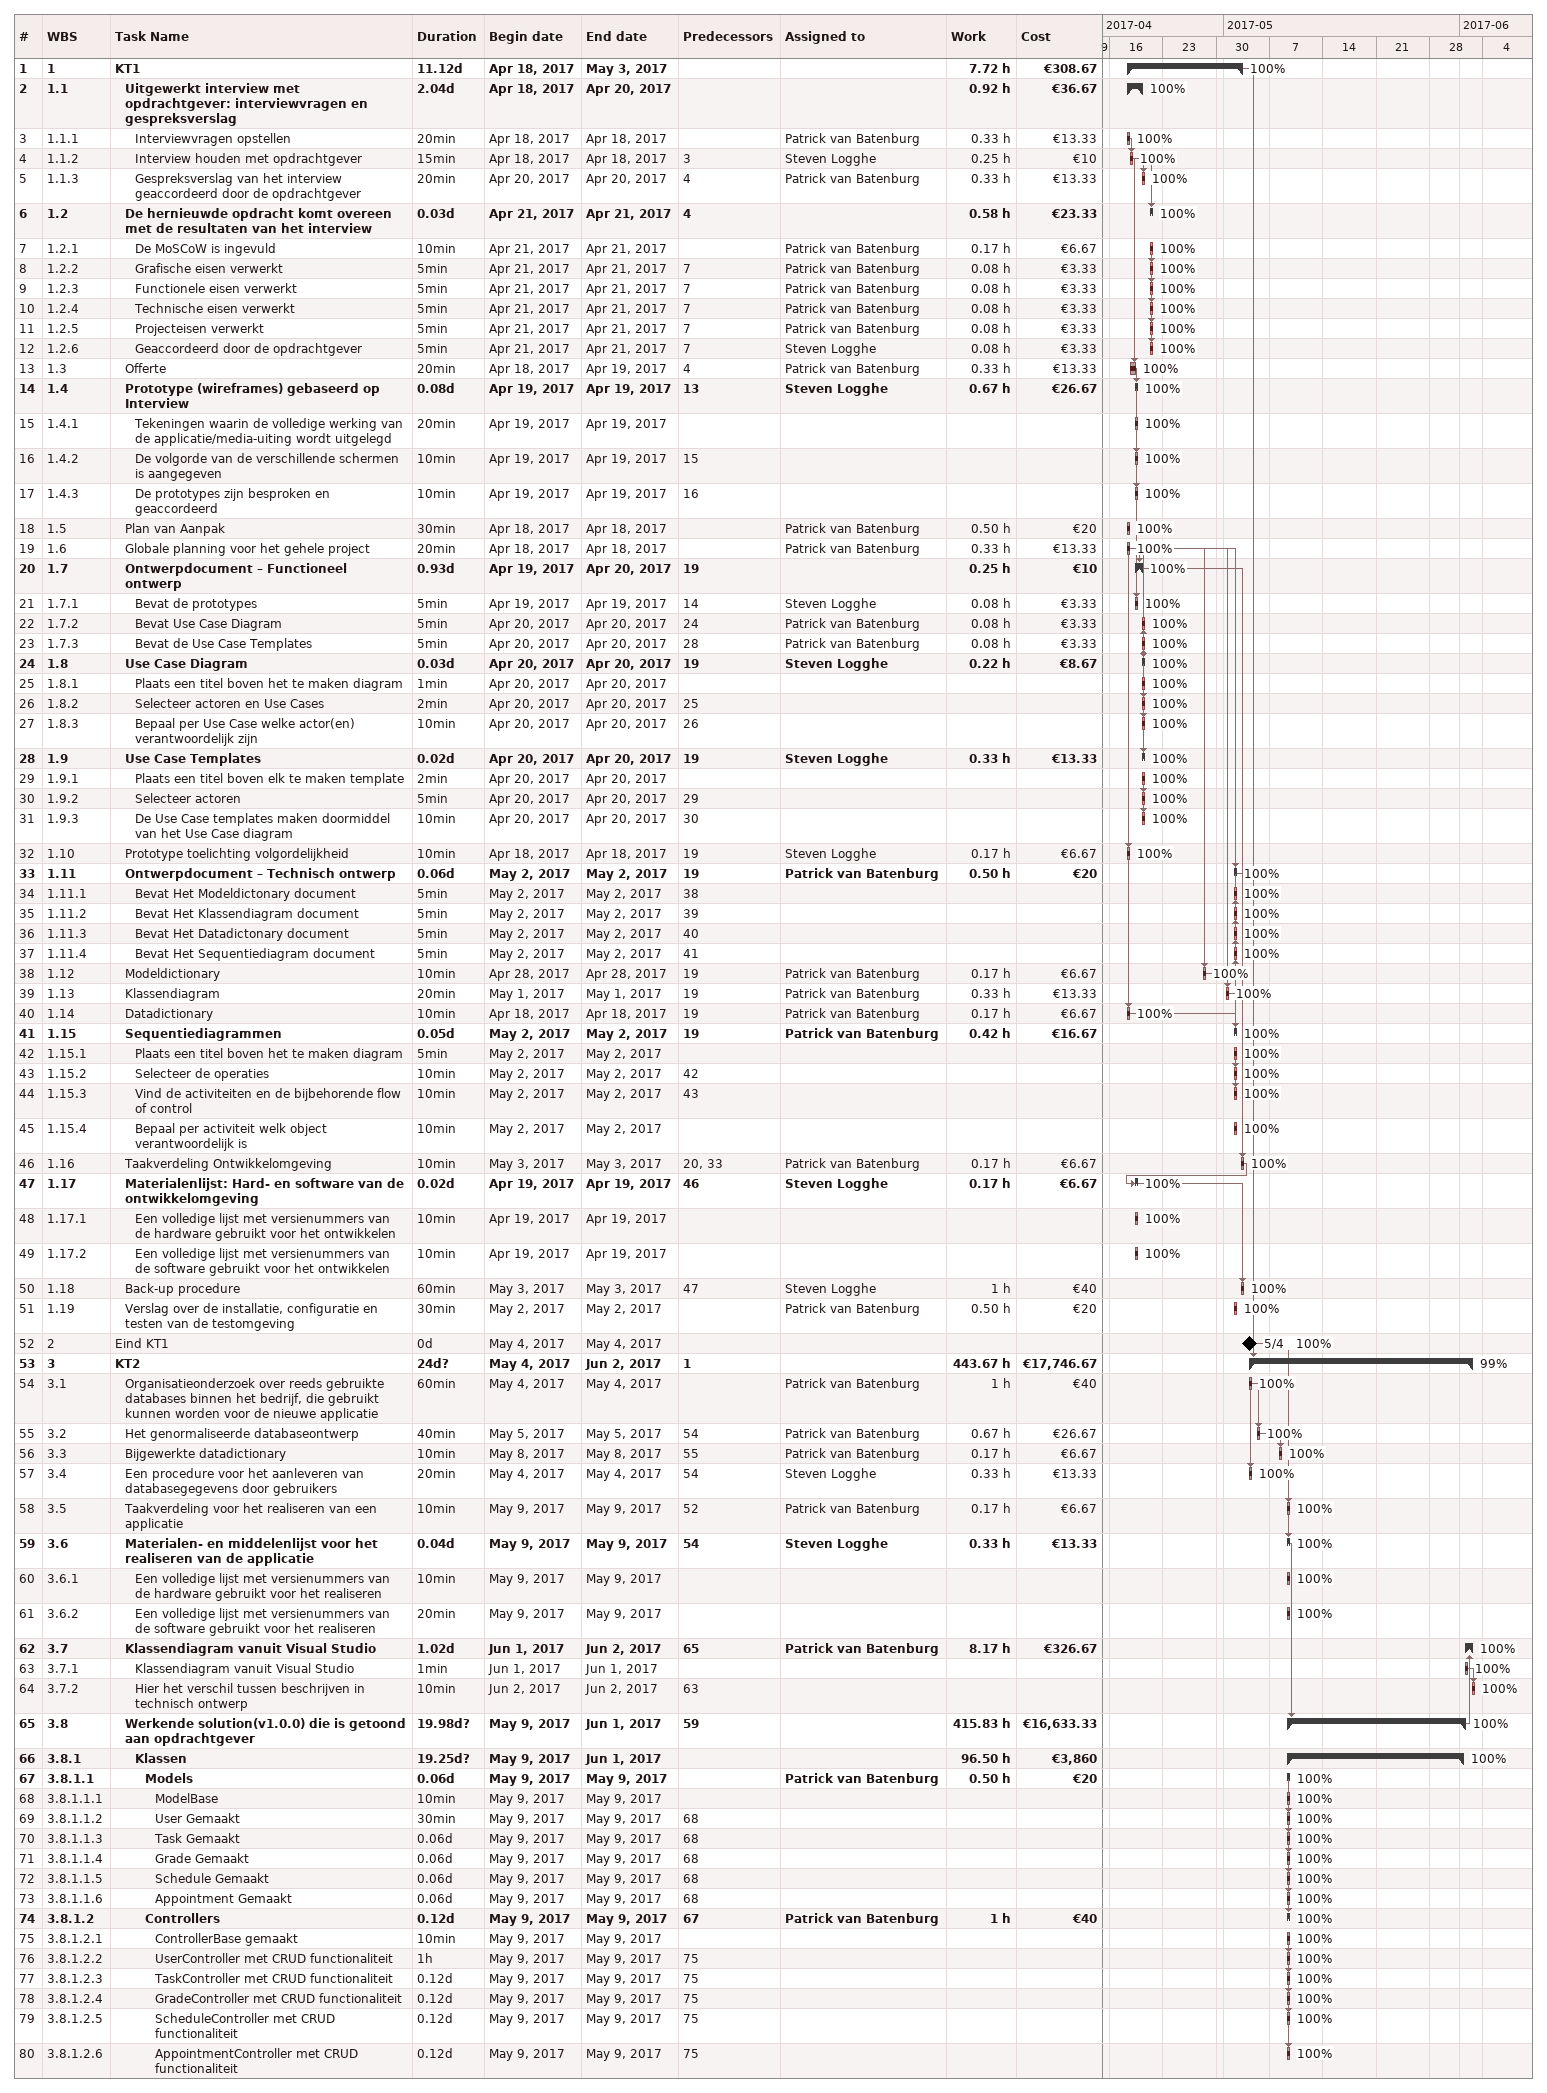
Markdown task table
| ID | WBS | Task | Duration | Start | Finish | Predecessors | Resources | % complete | Work (h) | Cost (€) |
|---|---|---|---|---|---|---|---|---|---|---|
| 1 | 1 | **KT1** | 11.12d | 2017-04-18 | 2017-05-03 |  |  | 100 | 7.72 | 308.67 |
| 2 | 1.1 | **Uitgewerkt interview met opdrachtgever: interviewvragen en gespreksverslag** | 2.04d | 2017-04-18 | 2017-04-20 |  |  | 100 | 0.92 | 36.67 |
| 3 | 1.1.1 | Interviewvragen opstellen | 20min | 2017-04-18 | 2017-04-18 |  | Patrick van Batenburg | 100 | 0.33 | 13.33 |
| 4 | 1.1.2 | Interview houden met opdrachtgever | 15min | 2017-04-18 | 2017-04-18 | 3 | Steven Logghe | 100 | 0.25 | 10 |
| 5 | 1.1.3 | Gespreksverslag van het interview geaccordeerd door de opdrachtgever | 20min | 2017-04-20 | 2017-04-20 | 4 | Patrick van Batenburg | 100 | 0.33 | 13.33 |
| 6 | 1.2 | **De hernieuwde opdracht komt overeen met de resultaten van het interview** | 0.03d | 2017-04-21 | 2017-04-21 | 4 |  | 100 | 0.58 | 23.33 |
| 7 | 1.2.1 | De MoSCoW is ingevuld | 10min | 2017-04-21 | 2017-04-21 |  | Patrick van Batenburg | 100 | 0.17 | 6.67 |
| 8 | 1.2.2 | Grafische eisen verwerkt | 5min | 2017-04-21 | 2017-04-21 | 7 | Patrick van Batenburg | 100 | 0.08 | 3.33 |
| 9 | 1.2.3 | Functionele eisen verwerkt | 5min | 2017-04-21 | 2017-04-21 | 7 | Patrick van Batenburg | 100 | 0.08 | 3.33 |
| 10 | 1.2.4 | Technische eisen verwerkt | 5min | 2017-04-21 | 2017-04-21 | 7 | Patrick van Batenburg | 100 | 0.08 | 3.33 |
| 11 | 1.2.5 | Projecteisen verwerkt | 5min | 2017-04-21 | 2017-04-21 | 7 | Patrick van Batenburg | 100 | 0.08 | 3.33 |
| 12 | 1.2.6 | Geaccordeerd door de opdrachtgever | 5min | 2017-04-21 | 2017-04-21 | 7 | Steven Logghe | 100 | 0.08 | 3.33 |
| 13 | 1.3 | Offerte | 20min | 2017-04-18 | 2017-04-19 | 4 | Patrick van Batenburg | 100 | 0.33 | 13.33 |
| 14 | 1.4 | **Prototype (wireframes) gebaseerd op Interview** | 0.08d | 2017-04-19 | 2017-04-19 | 13 | Steven Logghe | 100 | 0.67 | 26.67 |
| 15 | 1.4.1 | Tekeningen waarin de volledige werking van de applicatie/media-uiting wordt uitgelegd | 20min | 2017-04-19 | 2017-04-19 |  |  | 100 |  |  |
| 16 | 1.4.2 | De volgorde van de verschillende schermen is aangegeven | 10min | 2017-04-19 | 2017-04-19 | 15 |  | 100 |  |  |
| 17 | 1.4.3 | De prototypes zijn besproken en geaccordeerd | 10min | 2017-04-19 | 2017-04-19 | 16 |  | 100 |  |  |
| 18 | 1.5 | Plan van Aanpak | 30min | 2017-04-18 | 2017-04-18 |  | Patrick van Batenburg | 100 | 0.50 | 20 |
| 19 | 1.6 | Globale planning voor het gehele project | 20min | 2017-04-18 | 2017-04-18 |  | Patrick van Batenburg | 100 | 0.33 | 13.33 |
| 20 | 1.7 | **Ontwerpdocument – Functioneel ontwerp** | 0.93d | 2017-04-19 | 2017-04-20 | 19 |  | 100 | 0.25 | 10 |
| 21 | 1.7.1 | Bevat de prototypes | 5min | 2017-04-19 | 2017-04-19 | 14 | Steven Logghe | 100 | 0.08 | 3.33 |
| 22 | 1.7.2 | Bevat Use Case Diagram | 5min | 2017-04-20 | 2017-04-20 | 24 | Patrick van Batenburg | 100 | 0.08 | 3.33 |
| 23 | 1.7.3 | Bevat de Use Case Templates | 5min | 2017-04-20 | 2017-04-20 | 28 | Patrick van Batenburg | 100 | 0.08 | 3.33 |
| 24 | 1.8 | **Use Case Diagram** | 0.03d | 2017-04-20 | 2017-04-20 | 19 | Steven Logghe | 100 | 0.22 | 8.67 |
| 25 | 1.8.1 | Plaats een titel boven het te maken diagram | 1min | 2017-04-20 | 2017-04-20 |  |  | 100 |  |  |
| 26 | 1.8.2 | Selecteer actoren en Use Cases | 2min | 2017-04-20 | 2017-04-20 | 25 |  | 100 |  |  |
| 27 | 1.8.3 | Bepaal per Use Case welke actor(en) verantwoordelijk zijn | 10min | 2017-04-20 | 2017-04-20 | 26 |  | 100 |  |  |
| 28 | 1.9 | **Use Case Templates** | 0.02d | 2017-04-20 | 2017-04-20 | 19 | Steven Logghe | 100 | 0.33 | 13.33 |
| 29 | 1.9.1 | Plaats een titel boven elk te maken template | 2min | 2017-04-20 | 2017-04-20 |  |  | 100 |  |  |
| 30 | 1.9.2 | Selecteer actoren | 5min | 2017-04-20 | 2017-04-20 | 29 |  | 100 |  |  |
| 31 | 1.9.3 | De Use Case templates maken doormiddel van het Use Case diagram | 10min | 2017-04-20 | 2017-04-20 | 30 |  | 100 |  |  |
| 32 | 1.10 | Prototype toelichting volgordelijkheid | 10min | 2017-04-18 | 2017-04-18 | 19 | Steven Logghe | 100 | 0.17 | 6.67 |
| 33 | 1.11 | **Ontwerpdocument – Technisch ontwerp** | 0.06d | 2017-05-02 | 2017-05-02 | 19 | Patrick van Batenburg | 100 | 0.50 | 20 |
| 34 | 1.11.1 | Bevat Het Modeldictonary document | 5min | 2017-05-02 | 2017-05-02 | 38 |  | 100 |  |  |
| 35 | 1.11.2 | Bevat Het Klassendiagram document | 5min | 2017-05-02 | 2017-05-02 | 39 |  | 100 |  |  |
| 36 | 1.11.3 | Bevat Het Datadictonary document | 5min | 2017-05-02 | 2017-05-02 | 40 |  | 100 |  |  |
| 37 | 1.11.4 | Bevat Het Sequentiediagram document | 5min | 2017-05-02 | 2017-05-02 | 41 |  | 100 |  |  |
| 38 | 1.12 | Modeldictionary | 10min | 2017-04-28 | 2017-04-28 | 19 | Patrick van Batenburg | 100 | 0.17 | 6.67 |
| 39 | 1.13 | Klassendiagram | 20min | 2017-05-01 | 2017-05-01 | 19 | Patrick van Batenburg | 100 | 0.33 | 13.33 |
| 40 | 1.14 | Datadictionary | 10min | 2017-04-18 | 2017-04-18 | 19 | Patrick van Batenburg | 100 | 0.17 | 6.67 |
| 41 | 1.15 | **Sequentiediagrammen** | 0.05d | 2017-05-02 | 2017-05-02 | 19 | Patrick van Batenburg | 100 | 0.42 | 16.67 |
| 42 | 1.15.1 | Plaats een titel boven het te maken diagram | 5min | 2017-05-02 | 2017-05-02 |  |  | 100 |  |  |
| 43 | 1.15.2 | Selecteer de operaties | 10min | 2017-05-02 | 2017-05-02 | 42 |  | 100 |  |  |
| 44 | 1.15.3 | Vind de activiteiten en de bijbehorende flow of control | 10min | 2017-05-02 | 2017-05-02 | 43 |  | 100 |  |  |
| 45 | 1.15.4 | Bepaal per activiteit welk object verantwoordelijk is | 10min | 2017-05-02 | 2017-05-02 |  |  | 100 |  |  |
| 46 | 1.16 | Taakverdeling Ontwikkelomgeving | 10min | 2017-05-03 | 2017-05-03 | 20, 33 | Patrick van Batenburg | 100 | 0.17 | 6.67 |
| 47 | 1.17 | **Materialenlijst: Hard- en software van de ontwikkelomgeving** | 0.02d | 2017-04-19 | 2017-04-19 | 46 | Steven Logghe | 100 | 0.17 | 6.67 |
| 48 | 1.17.1 | Een volledige lijst met versienummers van de hardware gebruikt voor het ontwikkelen | 10min | 2017-04-19 | 2017-04-19 |  |  | 100 |  |  |
| 49 | 1.17.2 | Een volledige lijst met versienummers van de software gebruikt voor het ontwikkelen | 10min | 2017-04-19 | 2017-04-19 |  |  | 100 |  |  |
| 50 | 1.18 | Back-up procedure | 60min | 2017-05-03 | 2017-05-03 | 47 | Steven Logghe | 100 | 1 | 40 |
| 51 | 1.19 | Verslag over de installatie, configuratie en testen van de testomgeving | 30min | 2017-05-02 | 2017-05-02 |  | Patrick van Batenburg | 100 | 0.50 | 20 |
| 52 | 2 | Eind KT1 | 0d | 2017-05-04 | 2017-05-04 |  |  | 100 |  |  |
| 53 | 3 | **KT2** | 24d? | 2017-05-04 | 2017-06-02 | 1 |  | 99 | 443.67 | 17746.67 |
| 54 | 3.1 | Organisatieonderzoek over reeds gebruikte databases binnen het bedrijf, die gebruikt kunnen worden voor de nieuwe applicatie | 60min | 2017-05-04 | 2017-05-04 |  | Patrick van Batenburg | 100 | 1 | 40 |
| 55 | 3.2 | Het genormaliseerde databaseontwerp | 40min | 2017-05-05 | 2017-05-05 | 54 | Patrick van Batenburg | 100 | 0.67 | 26.67 |
| 56 | 3.3 | Bijgewerkte datadictionary | 10min | 2017-05-08 | 2017-05-08 | 55 | Patrick van Batenburg | 100 | 0.17 | 6.67 |
| 57 | 3.4 | Een procedure voor het aanleveren van databasegegevens door gebruikers | 20min | 2017-05-04 | 2017-05-04 | 54 | Steven Logghe | 100 | 0.33 | 13.33 |
| 58 | 3.5 | Taakverdeling voor het realiseren van een applicatie | 10min | 2017-05-09 | 2017-05-09 | 52 | Patrick van Batenburg | 100 | 0.17 | 6.67 |
| 59 | 3.6 | **Materialen- en middelenlijst voor het realiseren van de applicatie** | 0.04d | 2017-05-09 | 2017-05-09 | 54 | Steven Logghe | 100 | 0.33 | 13.33 |
| 60 | 3.6.1 | Een volledige lijst met versienummers van de hardware gebruikt voor het realiseren | 10min | 2017-05-09 | 2017-05-09 |  |  | 100 |  |  |
| 61 | 3.6.2 | Een volledige lijst met versienummers van de software gebruikt voor het realiseren | 20min | 2017-05-09 | 2017-05-09 |  |  | 100 |  |  |
| 62 | 3.7 | **Klassendiagram vanuit Visual Studio** | 1.02d | 2017-06-01 | 2017-06-02 | 65 | Patrick van Batenburg | 100 | 8.17 | 326.67 |
| 63 | 3.7.1 | Klassendiagram vanuit Visual Studio | 1min | 2017-06-01 | 2017-06-01 |  |  | 100 |  |  |
| 64 | 3.7.2 | Hier het verschil tussen beschrijven in technisch ontwerp | 10min | 2017-06-02 | 2017-06-02 | 63 |  | 100 |  |  |
| 65 | 3.8 | **Werkende solution(v1.0.0) die is getoond aan opdrachtgever** | 19.98d? | 2017-05-09 | 2017-06-01 | 59 |  | 100 | 415.83 | 16633.33 |
| 66 | 3.8.1 | **Klassen** | 19.25d? | 2017-05-09 | 2017-06-01 |  |  | 100 | 96.50 | 3860 |
| 67 | 3.8.1.1 | **Models** | 0.06d | 2017-05-09 | 2017-05-09 |  | Patrick van Batenburg | 100 | 0.50 | 20 |
| 68 | 3.8.1.1.1 | ModelBase | 10min | 2017-05-09 | 2017-05-09 |  |  | 100 |  |  |
| 69 | 3.8.1.1.2 | User Gemaakt | 30min | 2017-05-09 | 2017-05-09 | 68 |  | 100 |  |  |
| 70 | 3.8.1.1.3 | Task Gemaakt | 0.06d | 2017-05-09 | 2017-05-09 | 68 |  | 100 |  |  |
| 71 | 3.8.1.1.4 | Grade Gemaakt | 0.06d | 2017-05-09 | 2017-05-09 | 68 |  | 100 |  |  |
| 72 | 3.8.1.1.5 | Schedule Gemaakt | 0.06d | 2017-05-09 | 2017-05-09 | 68 |  | 100 |  |  |
| 73 | 3.8.1.1.6 | Appointment Gemaakt | 0.06d | 2017-05-09 | 2017-05-09 | 68 |  | 100 |  |  |
| 74 | 3.8.1.2 | **Controllers** | 0.12d | 2017-05-09 | 2017-05-09 | 67 | Patrick van Batenburg | 100 | 1 | 40 |
| 75 | 3.8.1.2.1 | ControllerBase gemaakt | 10min | 2017-05-09 | 2017-05-09 |  |  | 100 |  |  |
| 76 | 3.8.1.2.2 | UserController met CRUD functionaliteit | 1h | 2017-05-09 | 2017-05-09 | 75 |  | 100 |  |  |
| 77 | 3.8.1.2.3 | TaskController met CRUD functionaliteit | 0.12d | 2017-05-09 | 2017-05-09 | 75 |  | 100 |  |  |
| 78 | 3.8.1.2.4 | GradeController met CRUD functionaliteit | 0.12d | 2017-05-09 | 2017-05-09 | 75 |  | 100 |  |  |
| 79 | 3.8.1.2.5 | ScheduleController met CRUD functionaliteit | 0.12d | 2017-05-09 | 2017-05-09 | 75 |  | 100 |  |  |
| 80 | 3.8.1.2.6 | AppointmentController met CRUD functionaliteit | 0.12d | 2017-05-09 | 2017-05-09 | 75 |  | 100 |  |  |
